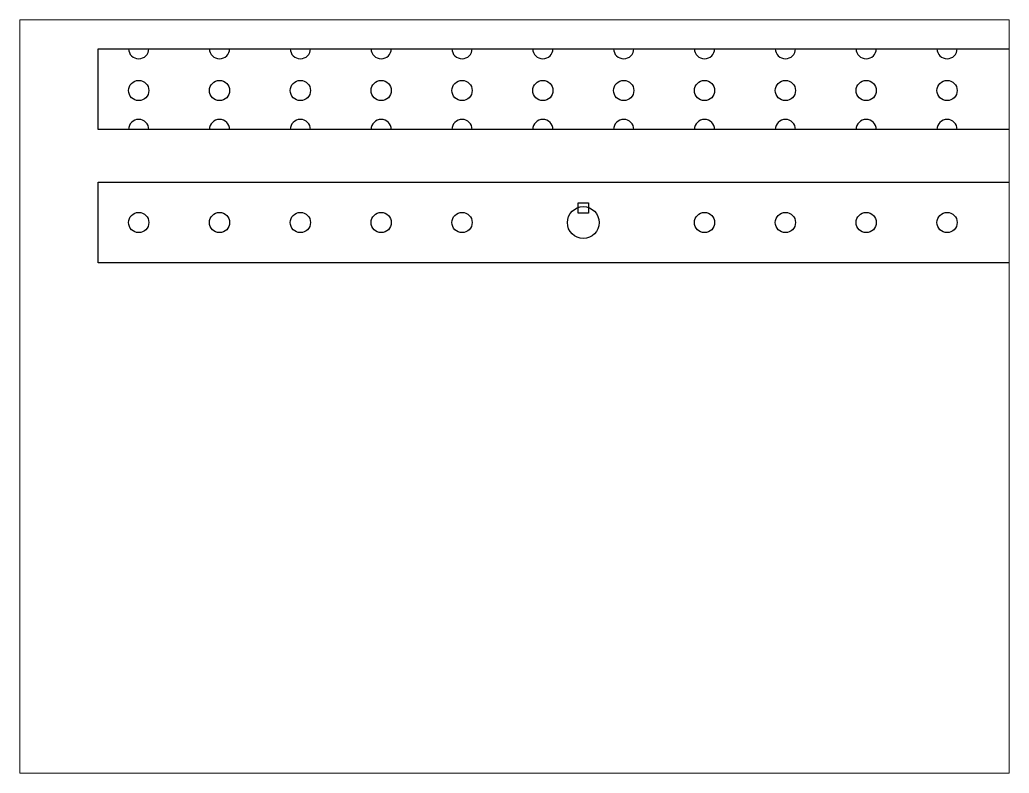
# Paper-space layout 'Sheet1' of a CAD drawing. Header units: inches. Extents: x 1.05 to 9.45, y 0.8 to 7.2.
# The model-space entities are those that its viewports show. They can reach past a viewport. Long polylines and large blocks are cut down to what shows.
import ezdxf

# ---------------------------------------------------------------- set-up
doc = ezdxf.new("R2010")
doc.units = ezdxf.units.IN
doc.header["$MEASUREMENT"] = 0

msp = doc.modelspace()

# ---------------------------------------------------------------- linework, layer by layer
for points in [[(0.851, 7.805), (0.851, 8.805), (12.851, 8.805), (12.851, 7.805)], [(0.851, 6.153), (0.851, 7.153), (12.851, 7.153), (12.851, 6.153)], [(6.789, 6.771), (6.789, 6.896), (6.914, 6.896), (6.914, 6.771)]]:
    msp.add_lwpolyline(points, close=True)
for centre, radius in [((1.351, 8.287), 0.125), ((2.351, 8.287), 0.125), ((3.351, 8.287), 0.125), ((4.351, 8.287), 0.125), ((5.351, 8.287), 0.125), ((6.351, 8.287), 0.125), ((7.351, 8.287), 0.125), ((8.351, 8.287), 0.125), ((9.351, 8.287), 0.125), ((10.351, 8.287), 0.125), ((11.351, 8.287), 0.125), ((1.351, 6.653), 0.125), ((2.351, 6.653), 0.125), ((3.351, 6.653), 0.125), ((4.351, 6.653), 0.125), ((5.351, 6.653), 0.125), ((6.851, 6.653), 0.197), ((8.351, 6.653), 0.125), ((9.351, 6.653), 0.125), ((10.351, 6.653), 0.125), ((11.351, 6.653), 0.125)]:
    msp.add_circle(centre, radius)
for centre, start, end in [((1.351, 8.805), 180, 0), ((2.351, 8.805), 180, 0), ((3.351, 8.805), 180, 0), ((4.351, 8.805), 180, 0), ((5.351, 8.805), 180, 0), ((6.351, 8.805), 180, 0), ((7.351, 8.805), 180, 0), ((8.351, 8.805), 180, 0), ((9.351, 8.805), 180, 0), ((10.351, 8.805), 180, 0), ((11.351, 8.805), 180, 0), ((1.351, 7.805), 0, 180), ((2.351, 7.805), 0, 180), ((3.351, 7.805), 0, 180), ((4.351, 7.805), 0, 180), ((5.351, 7.805), 0, 180), ((6.351, 7.805), 0, 180), ((7.351, 7.805), 0, 180), ((8.351, 7.805), 0, 180), ((9.351, 7.805), 0, 180), ((10.351, 7.805), 0, 180), ((11.351, 7.805), 0, 180)]:
    msp.add_arc(centre, 0.125, start, end)

psp = doc.layouts.new('Sheet1')

# ---------------------------------------------------------------- viewports
at = {"layer": '0'}
psp.add_viewport(center=(5.25, 4), size=(8.4, 6.4), view_center_point=(6, 4.5), view_height=9.325714, dxfattribs=at)

doc.saveas('drawing.dxf')
